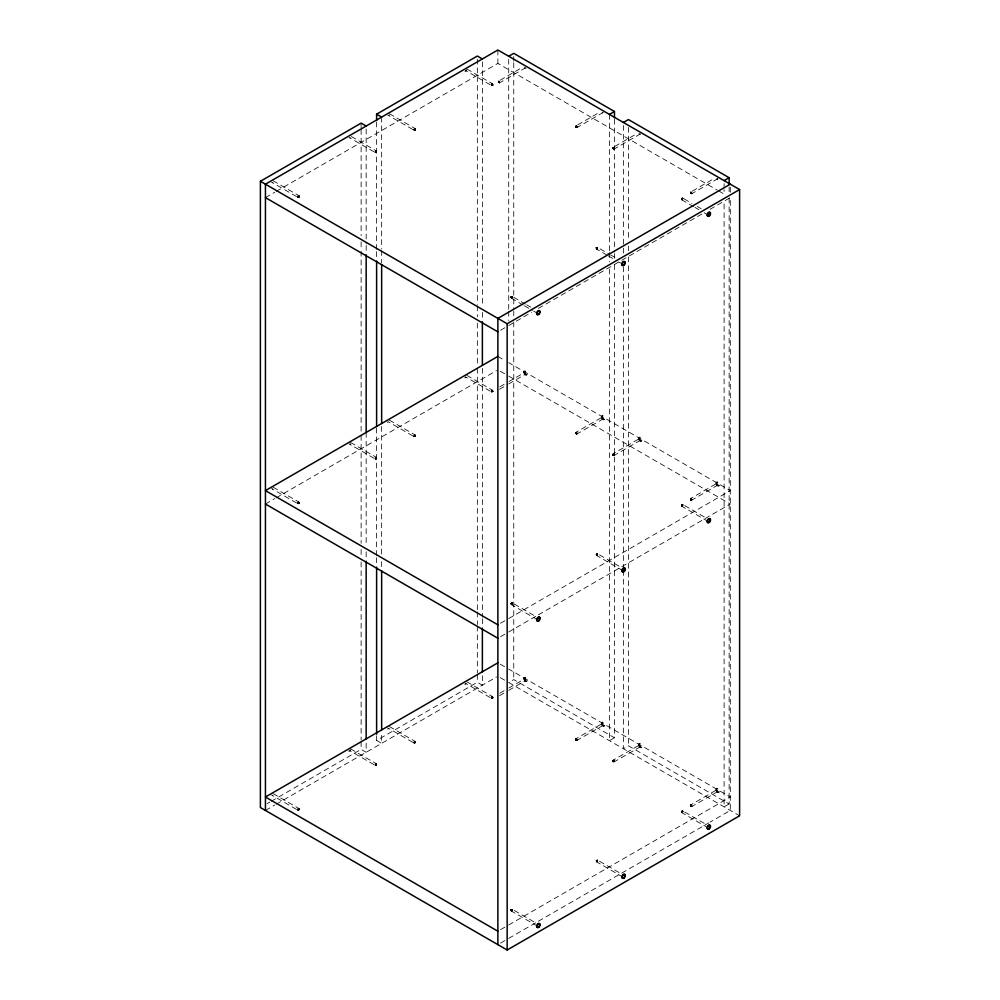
<?xml version="1.0" encoding="UTF-8"?>
<svg xmlns="http://www.w3.org/2000/svg" width="1000" height="1000" viewBox="0 0 1000 1000"><rect width="100%" height="100%" fill="white"/><g stroke="black" fill="none" stroke-linecap="round" stroke-linejoin="round"><path stroke-width="0.75" stroke-dasharray="5 3.75" d="M525.862 67.625L499.525 82.837L498.263 82.425L498.537 81.125L522.25 67.438M603.35 112.362L577 127.562L575.737 127.163L576.013 125.862L599.725 112.175M576.688 434.012L575.737 433.575L576.013 432.275L602.362 417.062L603.35 417.638L603.35 418.775L577 433.975L575.737 433.575L575.837 432.525M640.537 133.825L614.188 149.037L612.925 148.637L613.2 147.325L636.912 133.637M576.688 740.425L575.737 739.987L576.013 738.688L602.362 723.475L603.35 724.05L603.35 725.188L577 740.4L575.737 739.987L575.837 738.938M613.875 455.475L612.925 455.05L613.2 453.75L639.55 438.537L640.537 439.1L640.537 440.238L614.188 455.45L612.925 455.05L613.025 454M613.875 761.888L612.925 761.462L613.2 760.163L639.55 744.95L640.537 745.512L640.537 746.65L614.188 761.862L612.925 761.462L613.025 760.413M718.012 178.562L691.663 193.775L690.4 193.363L690.688 192.062L714.388 178.375M691.375 500.2L690.413 499.762L690.7 498.462L717.038 483.263L718.025 483.825L718.025 484.963L691.688 500.175L690.413 499.762L690.525 498.725M691.35 806.625L690.4 806.188L690.688 804.887L717.025 789.675L718.012 790.25L718.012 791.388L691.663 806.6L690.4 806.188L690.5 805.15M499.212 82.863L498.363 81.388M576.688 127.6L575.837 126.112M613.875 149.062L613.025 147.587M691.35 193.8L690.5 192.325M299.037 195.9L299.137 196.938C295.7 198.775 299.488 193.312 299.137 196.938L297.875 197.35L271.525 182.138M298.363 197.3L299.062 196.088M299.037 502.312L299.137 503.35C295.7 505.188 299.488 499.725 299.137 503.35L297.875 503.762L271.525 488.55M298.363 503.713L299.062 502.5M299.037 808.725L299.137 809.762C295.7 811.6 299.488 806.137 299.137 809.762L297.875 810.175L271.525 794.963M298.363 810.125L299.062 808.913M376.512 151.163L376.613 152.213C373.175 154.05 376.962 148.575 376.613 152.213L375.35 152.613L349.012 137.413M375.838 152.562L376.538 151.363M376.512 457.575L376.613 458.625C373.175 460.462 376.962 454.988 376.613 458.625L375.35 459.025L349.012 443.825M375.838 458.988L376.538 457.775M415.25 128.8L415.35 129.85C411.912 131.688 415.7 126.213 415.35 129.85L414.087 130.25L387.75 115.037M414.575 130.2L415.275 129M376.512 763.988L376.613 765.037C373.175 766.875 376.962 761.4 376.613 765.037L375.35 765.438L349.012 750.238M375.838 765.4L376.538 764.188M415.25 435.213L415.35 436.262C411.912 438.1 415.7 432.625 415.35 436.262L414.087 436.662L387.75 421.45M414.575 436.613L415.275 435.412M415.25 741.625L415.35 742.675C411.912 744.513 415.7 739.038 415.35 742.675L414.087 743.075L387.75 727.875M414.575 743.025L415.275 741.825M492.738 84.075L492.837 85.113C489.387 86.95 493.188 81.475 492.837 85.113L491.562 85.525L465.225 70.312M492.062 85.475L492.75 84.262M492.738 390.487L492.837 391.525C489.387 393.363 493.188 387.887 492.837 391.525L491.562 391.938L465.225 376.725M492.062 391.887L492.75 390.675M523.175 305.062L511.325 298.212L511.463 296.863L512.312 296.512L525.475 304.113M511.812 296.562L511.037 296.913C510.825 300.688 514.412 295.075 511.037 296.913L511.112 297.762M492.738 696.9L492.837 697.938C489.387 699.775 493.188 694.3 492.837 697.938L491.562 698.35L465.225 683.138M492.062 698.3L492.75 697.087M537.675 619.837L511.337 604.637L511.337 603.5L512.325 602.925L536.038 616.613M511.825 602.975L511.05 603.337C511.15 607.175 514.225 601.263 511.05 603.337L511.138 604.188M537.663 926.25L511.325 911.038L511.325 909.9L512.312 909.338L534.7 922.262M511.812 909.388L511.037 909.737C510.825 913.525 514.412 907.9 511.037 909.737L511.112 910.588M607 255.138L596.475 249.062L596.613 247.712L597.45 247.35L609.312 254.2M596.962 247.4L596.188 247.763C596.062 251.625 599.475 245.725 596.188 247.763L596.263 248.612M622.875 570.65L596.525 555.438L596.525 554.3L597.513 553.725L621.225 567.413M597.025 553.775L596.25 554.138C596.112 557.95 599.562 552.175 596.25 554.138L596.325 554.987M622.888 877.05L596.55 861.838L596.55 860.7L597.537 860.125L621.237 873.812M597.038 860.175L596.263 860.537C596.15 864.4 599.55 858.5 596.263 860.537L596.337 861.388M693.625 206.65L681.775 199.812L681.663 198.9L682.763 198.1L691.975 203.425M682.262 198.15L681.488 198.512C681.375 202.375 684.775 196.475 681.488 198.512L681.562 199.363M708.112 521.425L681.775 506.225L681.775 505.087L682.763 504.513L706.462 518.2M682.262 504.562L681.488 504.925C681.375 508.787 684.775 502.887 681.488 504.925L681.562 505.775M708.112 827.837L681.775 812.638L681.775 811.5L682.763 810.925L706.462 824.613M682.262 810.975L681.488 811.338C681.375 815.2 684.775 809.3 681.488 811.338L681.562 812.188M499.375 82.888L498.263 82.425C498.113 78.612 501.575 84.388 498.263 82.425L498.425 81.237M575.9 125.962L575.737 127.163C579.025 129.2 575.612 123.287 575.737 127.163L576.862 127.613M575.9 432.375L575.737 433.575C579.025 435.613 575.612 429.712 575.737 433.575L576.862 434.025M613.1 147.438L612.925 148.637C616.087 150.712 613.013 144.787 612.925 148.637L614.05 149.088M575.9 738.787L575.737 739.987C579.025 742.025 575.612 736.125 575.737 739.987L576.862 740.438M613.1 453.85L612.925 455.05C616.087 457.125 613.013 451.2 612.925 455.05L614.05 455.5M613.1 760.263L612.925 761.462C616.087 763.538 613.013 757.613 612.925 761.462L614.05 761.912M690.575 192.162L690.4 193.363C693.688 195.4 690.288 189.5 690.4 193.363L691.525 193.812M690.588 498.562L690.413 499.762C693.713 501.8 690.3 495.9 690.413 499.762L691.538 500.213M690.575 804.987L690.4 806.188C693.775 808.037 690.188 802.412 690.4 806.188L691.525 806.637M499.038 82.788L498.338 81.575M576.512 127.525L575.812 126.312M613.7 148.988L613 147.787M576.512 433.938L575.812 432.725M613.7 455.4L613 454.2M576.512 740.35L575.812 739.137M691.175 193.725L690.475 192.512M613.7 761.812L613 760.612M691.188 500.125L690.5 498.913M691.175 806.55L690.475 805.337M498.363 81.8L499.637 82.737L498.263 82.425L498.688 81.088M577.112 127.463L575.737 127.163L576.163 125.812M614.3 148.938L612.925 148.637L613.35 147.287M577.112 433.875L575.737 433.575L576.163 432.225M691.775 193.663L690.4 193.363L690.825 192.013M614.3 455.35L612.925 455.05L613.35 453.7M577.112 740.288L575.737 739.987L576.163 738.637M691.8 500.075L690.413 499.762L690.85 498.425M614.3 761.762L612.925 761.462L613.35 760.113M691.775 806.488L690.4 806.188L690.825 804.837M576.325 127.387L575.837 126.538M613.513 148.863L613.025 148M576.325 433.8L575.837 432.95M691 193.588L690.5 192.738M613.513 455.275L613.025 454.412M576.325 740.212L575.837 739.362M691.012 499.988L690.525 499.137M613.513 761.688L613.025 760.825M691 806.413L690.5 805.562M498.85 82.662L498.85 81.1M577.188 127.312L575.737 127.163L576.325 125.838M614.375 148.787L612.925 148.637L613.513 147.3M577.188 433.725L575.737 433.575L576.325 432.25M691.85 193.512L690.4 193.363L691 192.037M614.375 455.2L612.925 455.05L613.513 453.713M577.188 740.138L575.737 739.987L576.325 738.662M691.862 499.913L690.413 499.762L691.012 498.438M614.375 761.612L612.925 761.462L613.513 760.125M691.85 806.338L690.4 806.188L691 804.862M499.725 82.387L498.263 82.425L499.038 81.175M577.2 127.112L575.737 127.163L576.512 125.913M614.4 148.588L612.925 148.637L613.7 147.375M691.875 193.312L690.4 193.363L691.175 192.113M577.2 433.525L575.737 433.575L576.512 432.325M614.4 455L612.925 455.05L613.7 453.787M691.888 499.725L690.413 499.762L691.188 498.512M577.2 739.938L575.737 739.987L576.512 738.737M614.4 761.413L612.925 761.462L613.7 760.2M691.875 806.15L690.4 806.188L691.175 804.938M499.7 82.163L498.263 82.425L499.212 81.312M577.188 126.9L575.737 127.163L576.688 126.037M614.375 148.363L612.925 148.637L613.875 147.513M691.85 193.1L690.4 193.363L691.35 192.237M577.188 433.312L575.737 433.575L576.688 432.45M614.375 454.775L612.925 455.05L613.875 453.925M691.862 499.5L690.413 499.762L691.375 498.65M577.188 739.725L575.737 739.987L576.688 738.863M614.375 761.188L612.925 761.462L613.875 760.337M691.85 805.925L690.4 806.188L691.35 805.062M524.875 372.337L525.862 374.038L524.875 372.337L509.075 381.463M602.362 417.062L603.35 418.775M639.55 438.537L640.537 440.238M717.038 483.263L718.025 484.963M524.875 678.75L525.862 680.45L524.875 678.75L509.075 687.875M602.362 723.475L603.35 725.188M639.55 744.95L640.537 746.65M717.025 789.675L718.012 791.388M499.637 81.925L498.263 82.425L499.375 81.487M577.112 126.662L575.737 127.163L576.862 126.213M614.3 148.125L612.925 148.637L614.05 147.688M691.775 192.862L690.4 193.363L691.525 192.425M577.112 433.075L575.737 433.575L576.862 432.625M614.3 454.55L612.925 455.05L614.05 454.1M691.8 499.263L690.413 499.762L691.538 498.825M577.112 739.488L575.737 739.987L576.862 739.05M614.3 760.962L612.925 761.462L614.05 760.512M691.775 805.688L690.4 806.188L691.525 805.25M265.438 197.613L274.837 192.188M276.175 191.412L497.875 63.425L717.387 190.162M498.263 82.425L499.525 81.7M575.737 127.163L577 126.425M612.925 148.637L614.188 147.9M690.4 193.363L691.663 192.638M500.575 330.25L507.325 326.35M508.675 325.562L531.65 312.3M538.413 308.4L704.625 212.438M710.037 209.312L730.3 197.613L730.3 810.438L710.037 822.138M265.438 504.025L274.837 498.6M276.175 497.825L496.575 370.575M499.85 386.788L507.762 382.212M499.525 389.25L507.425 384.688M508.75 383.925L525.862 374.038M575.737 433.575L577 432.837M612.925 455.05L614.188 454.312M690.413 499.762L691.688 499.038M500.575 623.237L507.325 619.338M508.675 618.562L730.3 490.613L508.713 362.675M500.575 636.663L507.325 632.762M508.675 631.975L537.062 615.588M538.413 614.812L730.3 504.025L508.713 376.1M267.113 803.65L269.8 802.1M271.15 801.325L361.125 749.375L366.163 752.288L366.163 741.85M376.613 735.75L376.613 740.438L477.337 682.288L482.375 685.188L482.375 674.75M265.438 810.438L274.837 805.013M276.175 804.237L496.575 676.988M614.475 264.55L614.475 737.75L513.75 679.6L508.713 682.513L739.6 815.812M499.85 693.2L507.762 688.637M499.525 695.662L507.425 691.1M508.75 690.337L525.862 680.45M575.737 739.987L577 739.25M614.475 737.75L609.438 740.662L609.438 268.1M729.137 198.012L729.137 803.95L628.425 745.8L623.387 748.713L623.387 573.212M612.925 761.462L614.188 760.725M690.4 806.188L691.663 805.462M500.575 929.65L507.325 925.75M508.675 924.975L730.3 797.025L508.713 669.087M729.137 803.95L724.1 806.862L724.1 201.825M500.575 943.075L507.325 939.175M508.675 938.388L537.062 922.013M538.413 921.225L708.675 822.925M491.875 85.55L492.837 85.113L492.663 83.912M414.4 130.275L415.35 129.85L415.188 128.65M375.662 152.65L376.613 152.213L376.45 151.012L349.988 135.7M298.188 197.375L299.137 196.938L298.975 195.738M681.587 199.55L682.45 198.075M596.287 248.8L597.137 247.325M511.138 297.962L512 296.488M491.875 391.962L492.837 391.525L492.663 390.325M414.4 436.688L415.35 436.262L415.188 435.062M375.662 459.062L376.613 458.625L376.45 457.425M298.188 503.787L299.137 503.35L298.975 502.163M681.587 505.962L682.45 504.487M596.35 555.175L597.2 553.7M511.163 604.375L512.013 602.9M491.875 698.375L492.837 697.938L492.663 696.737M414.4 743.1L415.35 742.675L415.188 741.475M375.662 765.475L376.613 765.037L376.45 763.838M298.188 810.2L299.137 809.762L298.975 808.575M681.587 812.375L682.45 810.9M596.362 861.587L597.225 860.1M511.138 910.788L512 909.312M491.712 85.562L492.738 84.488M414.237 130.3L415.25 129.213M375.5 152.662L376.512 151.588M298.012 197.387L299.037 196.312M681.663 199.7L681.488 198.512L682.613 198.062M596.362 248.95L596.188 247.763L597.312 247.3M511.213 298.113L511.037 296.913L512.163 296.462M491.712 391.975L492.738 390.9M414.237 436.712L415.25 435.625M375.5 459.075L376.512 458M298.012 503.8L299.037 502.725M681.663 506.125L681.488 504.925L682.613 504.475M596.425 555.337L596.25 554.138L597.375 553.688M511.225 604.538L511.05 603.337L512.175 602.888M491.712 698.388L492.738 697.312M414.237 743.125L415.25 742.038M375.5 765.487L376.512 764.412M298.012 810.225L299.037 809.137M681.663 812.537L681.488 811.338L682.613 810.888M596.438 861.737L596.263 860.537L597.388 860.088M511.213 910.938L511.037 909.737L512.163 909.287M492.238 85.337L492.55 83.812L466.213 68.6M414.762 130.075L415.075 128.55L388.738 113.338M376.025 152.438L376.337 150.912M298.55 197.162L298.863 195.637L272.512 180.438M681.587 199.137L682.087 198.287M596.287 248.388L596.788 247.525M511.138 297.55L511.637 296.688M492.238 391.75L492.55 390.225L466.213 375.012M414.762 436.488L415.075 434.963L388.738 419.75M376.025 458.85L376.337 457.325L349.988 442.113M298.55 503.575L298.863 502.05L272.512 486.85M681.587 505.55L682.087 504.7M596.35 554.763L596.85 553.913M511.163 603.962L511.65 603.112M492.238 698.162L492.55 696.637L466.213 681.425M414.762 742.9L415.075 741.375L388.738 726.162M376.025 765.263L376.337 763.737L349.988 748.525M298.55 810L298.863 808.462L272.512 793.263M681.587 811.963L682.087 811.112M596.362 861.162L596.862 860.312M511.138 910.375L511.637 909.513M491.45 85.412L492.837 85.113L492.413 83.763M413.975 130.15L415.35 129.85L414.925 128.5M375.238 152.513L376.613 152.213L376.188 150.863M297.762 197.25L299.137 196.938L298.712 195.6M681.912 199.85L681.488 198.512L682.875 198.2M596.613 249.1L596.188 247.763L597.562 247.45M511.463 298.263L511.037 296.913L512.425 296.613M491.45 391.825L492.837 391.525L492.413 390.175M413.975 436.562L415.35 436.262L414.925 434.913M375.238 458.925L376.613 458.625L376.188 457.275M297.762 503.663L299.137 503.35L298.712 502.013M681.912 506.262L681.488 504.925L682.875 504.613M596.425 554.525L597.625 553.825L596.25 554.138L596.675 555.475M511.488 604.675L511.05 603.337L512.438 603.025M491.45 698.238L492.837 697.938L492.413 696.6M413.975 742.975L415.35 742.675L414.925 741.325M375.238 765.337L376.613 765.037L376.188 763.688M297.762 810.075L299.137 809.762L298.712 808.425M681.912 812.675L681.488 811.338L682.875 811.025M596.688 861.888L596.263 860.537L597.65 860.238M511.463 911.087L511.037 909.737L512.425 909.438M596.85 555.462L596.675 554.087M491.388 85.262L492.837 85.113L492.238 83.787M413.913 130L415.35 129.85L414.762 128.512M375.175 152.363L376.613 152.213L376.025 150.887M297.688 197.087L299.137 196.938L298.55 195.613M682.087 199.838L681.488 198.512L682.938 198.363M596.788 249.088L596.188 247.763L597.638 247.613M511.637 298.25L511.037 296.913L512.487 296.762M491.388 391.675L492.837 391.525L492.238 390.2M413.913 436.413L415.35 436.262L414.762 434.925M375.175 458.775L376.613 458.625L376.025 457.3M297.688 503.5L299.137 503.35L298.55 502.025M682.087 506.25L681.488 504.925L682.938 504.775M511.65 604.663L511.05 603.337L512.5 603.188M491.388 698.088L492.837 697.938L492.238 696.612M413.913 742.825L415.35 742.675L414.762 741.338M375.175 765.188L376.613 765.037L376.025 763.713M297.688 809.912L299.137 809.762L298.55 808.438M682.087 812.663L681.488 811.338L682.938 811.188M596.862 861.862L596.263 860.537L597.712 860.387M511.637 911.075L511.037 909.737L512.487 909.587M491.362 85.075L492.837 85.113L492.062 83.863M413.888 129.8L415.35 129.85L414.575 128.588M375.15 152.162L376.613 152.213L375.838 150.963M682.262 199.762L681.488 198.512L682.962 198.55M297.663 196.9L299.137 196.938L298.363 195.688M596.962 249.013L596.188 247.763L597.663 247.8M511.812 298.163L511.037 296.913L512.513 296.962M491.362 391.488L492.837 391.525L492.062 390.275M413.888 436.213L415.35 436.262L414.575 435M375.15 458.575L376.613 458.625L375.838 457.375M682.262 506.175L681.488 504.925L682.962 504.963M297.663 503.312L299.137 503.35L298.363 502.1M597.025 555.388L596.25 554.138L597.725 554.175M511.825 604.587L511.05 603.337L512.525 603.375M491.362 697.9L492.837 697.938L492.062 696.688M413.888 742.625L415.35 742.675L414.575 741.413M375.15 764.987L376.613 765.037L375.838 763.787M682.262 812.588L681.488 811.338L682.962 811.375M297.663 809.725L299.137 809.762L298.363 808.512M597.038 861.787L596.263 860.537L597.737 860.588M511.812 911L511.037 909.737L512.513 909.788M491.388 84.85L492.837 85.113L491.875 83.987M413.913 129.575L415.35 129.85L414.4 128.725M682.45 199.625L681.488 198.512L682.938 198.775M375.175 151.95L376.613 152.213L375.662 151.088M597.137 248.875L596.188 247.763L597.638 248.025M297.688 196.675L299.137 196.938L298.188 195.825M512 298.038L511.037 296.913L512.487 297.188M491.388 391.262L492.837 391.525L491.875 390.4M413.913 435.988L415.35 436.262L414.4 435.138M682.45 506.037L681.488 504.925L682.938 505.188M375.175 458.363L376.613 458.625L375.662 457.5M597.2 555.25L596.25 554.138L597.7 554.4M297.688 503.088L299.137 503.35L298.188 502.238M512.013 604.45L511.05 603.337L512.5 603.6M491.388 697.675L492.837 697.938L491.875 696.825M413.913 742.4L415.35 742.675L414.4 741.55M682.45 812.45L681.488 811.338L682.938 811.6M375.175 764.775L376.613 765.037L375.662 763.913M597.225 861.663L596.263 860.537L597.712 860.8M297.688 809.5L299.137 809.762L298.188 808.65M512 910.863L511.037 909.737L512.487 910.013M491.45 84.612L492.837 85.113L491.712 84.175M682.613 199.45L681.488 198.512L682.875 199.013M413.975 129.35L415.35 129.85L414.237 128.9M375.238 151.713L376.613 152.213L375.5 151.263M597.312 248.7L596.188 247.763L597.562 248.263M297.762 196.438L299.137 196.938L298.012 196M512.163 297.863L511.037 296.913L512.425 297.413M491.45 391.025L492.837 391.525L491.712 390.588M682.613 505.863L681.488 504.925L682.875 505.425M413.975 435.763L415.35 436.262L414.237 435.312M375.238 458.125L376.613 458.625L375.5 457.675M597.375 555.075L596.25 554.138L597.625 554.637M297.762 502.85L299.137 503.35L298.012 502.413M512.175 604.275L511.05 603.337L512.438 603.837M491.45 697.438L492.837 697.938L491.712 697M682.613 812.275L681.488 811.338L682.875 811.838M413.975 742.175L415.35 742.675L414.237 741.725M375.238 764.538L376.613 765.037L375.5 764.087M597.388 861.475L596.263 860.537L597.65 861.038M297.762 809.262L299.137 809.762L298.012 808.825M512.163 910.688L511.037 909.737L512.425 910.238M718.737 190.938L724.1 194.037L724.1 189.562M491.562 84.388L492.837 85.113M697.25 206.462L701.2 208.75M681.488 198.512L682.763 199.237M694.938 207.413L698.9 209.7M704.163 212.738L708.112 215.012M414.087 129.113L415.35 129.85M610.625 254.95L618.525 259.513M596.188 247.763L597.45 248.487M608.325 255.9L613.587 258.95M618.862 261.988L622.812 264.262M376.337 152.05L375.35 151.475M526.8 304.875L530.75 307.15M511.037 296.913L512.312 297.65M524.487 305.825L532.4 310.387M533.713 311.15L537.663 313.425M297.875 196.213L299.137 196.938M497.875 356.413L505.1 360.588M500.275 371.225L505.1 374.012M491.562 390.8L492.837 391.525M681.488 504.925L682.763 505.65M414.087 435.525L415.35 436.262M596.25 554.138L597.513 554.862M375.35 457.887L376.613 458.625M511.05 603.337L512.325 604.062M297.875 502.625L299.137 503.35M500.275 664.212L505.1 667M500.275 677.638L505.1 680.425M491.562 697.212L492.837 697.938M681.488 811.338L682.763 812.062M414.087 741.938L415.35 742.675M596.263 860.537L597.537 861.275M376.613 740.438L381.65 743.337L381.65 732.9M375.35 764.3L376.613 765.037M511.037 909.737L512.312 910.475M297.875 809.038L299.137 809.762M730.3 187.175L730.3 193.137M729.137 187.075L729.137 191.762M724.1 183.6L724.1 188.075M628.425 127.362L628.425 239.812M628.425 246.05L628.425 250.738M628.425 256.988L628.425 745.8M623.387 125.45L623.387 246.537M623.387 248.1L623.387 254.325M623.387 266.8L623.387 566.975M614.475 119.312L614.475 252.062M614.475 253.625L614.475 258.3M609.438 114.412L609.438 250.95M609.438 252.512L609.438 261.863M513.75 56.475L513.75 61.163M513.75 62.725L513.75 309.475M513.75 311.038L513.75 315.725M513.75 321.975L513.75 679.6M508.713 59.25L508.713 309.688M508.713 311.25L508.713 320.6M497.875 50L497.875 63.425M482.375 61.925L482.375 306.137M482.375 312.375L482.375 320.163M482.375 368.338L482.375 617.225M482.375 618.787L482.375 626.575M477.337 59.162L477.337 304.35M477.337 305.912L477.337 316.85M477.337 323.088L477.337 366.825M477.337 368.375L477.337 610.45M477.337 612.013L477.337 624.5M477.337 626.062L477.337 672.913M477.337 674.475L477.337 682.288M381.65 117.1L381.65 248.962M381.65 250.525L381.65 262.987M381.65 426.488L381.65 555.375M381.65 561.613L381.65 569.4M376.613 122L376.613 250.062M376.613 251.625L376.613 259.425M376.613 428.088L376.613 556.15M376.613 557.712L376.613 565.525M366.163 129.025L366.163 243.875M366.163 245.438L366.163 253.225M366.163 432.45L366.163 545.612M366.163 551.85L366.163 559.65M361.125 123.138L361.125 127.825M361.125 129.388L361.125 235.575M361.125 241.825L361.125 249.638M361.125 251.2L361.125 433.913M361.125 435.475L361.125 543.237M361.125 549.487L361.125 555.725M361.125 561.975L361.125 740.013M361.125 741.575L361.125 749.375M465.325 683.85A2.188 1.262 -60 0 1 464.925 684.025M466.112 683.775A2.188 1.262 -60 0 1 464.938 684.275M388.237 728.8A2.188 1.262 -60 0 1 387.463 729.013M272.8 795.212A2.188 1.262 -60 0 1 272.425 795.612M350.213 749.788A2.188 1.262 -60 0 1 349.888 750.263M350.6 750.013A2.188 1.262 -60 0 1 349.9 750.875M349.5 751.175A2.188 1.262 -60 0 1 348.725 751.375M272.8 488.8A2.188 1.262 -60 0 1 272.425 489.2M350.6 443.6A2.188 1.262 -60 0 1 349.9 444.462M387.837 422.562A2.188 1.262 -60 0 1 387.463 422.6M465.325 377.438A2.188 1.262 -60 0 1 464.925 377.612M466.112 377.362A2.188 1.262 -60 0 1 464.938 377.863M272.8 182.387A2.188 1.262 -60 0 1 272.425 182.787M350.275 137.662A2.188 1.262 -60 0 1 349.9 138.05M389.338 114.825A2.188 1.262 -60 0 1 388.638 115.688M466.425 69.862A2.188 1.262 -60 0 1 466.1 70.338M466.812 70.088A2.188 1.262 -60 0 1 466.112 70.95M465.712 71.25A2.188 1.262 -60 0 1 464.938 71.45M717.5 178.975A2.188 1.262 60 0 1 717.125 178.588M717.513 179.5A2.188 1.262 60 0 1 716.737 178.812M640.025 134.25A2.188 1.262 60 0 1 639.65 133.85M640.037 134.762A2.188 1.262 60 0 1 638.95 133.613M526.15 68.775A2.188 1.262 60 0 1 525.775 68.737M524.975 68.275A2.188 1.262 60 0 1 524.275 67.412M602.45 113A2.188 1.262 60 0 1 602.075 112.613M601.688 416.8A2.188 1.262 60 0 0 604.012 419.688A2.188 1.262 60 0 0 604.012 416.587A2.188 1.262 60 0 0 601.688 416.8M601.3 417.025A2.188 1.262 60 0 0 603.625 419.913A2.188 1.262 60 0 0 603.625 416.812A2.188 1.262 60 0 0 601.3 417.025M716.375 482.987A2.188 1.262 60 0 0 718.7 485.887A2.188 1.262 60 0 0 718.7 482.788A2.188 1.262 60 0 0 716.375 482.987M715.987 483.212A2.188 1.262 60 0 0 718.312 486.112A2.188 1.262 60 0 0 718.312 483.013A2.188 1.262 60 0 0 715.987 483.212M638.875 438.275A2.188 1.262 60 0 0 641.2 441.163A2.188 1.262 60 0 0 641.2 438.062A2.188 1.262 60 0 0 638.875 438.275M638.488 438.5A2.188 1.262 60 0 0 640.812 441.388A2.188 1.262 60 0 0 640.812 438.288A2.188 1.262 60 0 0 638.488 438.5M524.212 372.075A2.188 1.262 60 0 0 526.538 374.963A2.188 1.262 60 0 0 526.538 371.863A2.188 1.262 60 0 0 524.212 372.075M523.825 372.287A2.188 1.262 60 0 0 526.15 375.188A2.188 1.262 60 0 0 526.15 372.088A2.188 1.262 60 0 0 523.825 372.287M524.212 678.487A2.188 1.262 60 0 0 526.538 681.375A2.188 1.262 60 0 0 526.538 678.275A2.188 1.262 60 0 0 524.212 678.487M523.825 678.7A2.188 1.262 60 0 0 526.15 681.6A2.188 1.262 60 0 0 526.15 678.5A2.188 1.262 60 0 0 523.825 678.7M601.688 723.213A2.188 1.262 60 0 0 604.012 726.1A2.188 1.262 60 0 0 604.012 723A2.188 1.262 60 0 0 601.688 723.213M601.3 723.438A2.188 1.262 60 0 0 603.625 726.325A2.188 1.262 60 0 0 603.625 723.225A2.188 1.262 60 0 0 601.3 723.438M638.875 744.688A2.188 1.262 60 0 0 641.2 747.575A2.188 1.262 60 0 0 641.2 744.475A2.188 1.262 60 0 0 638.875 744.688M638.488 744.912A2.188 1.262 60 0 0 640.812 747.8A2.188 1.262 60 0 0 640.812 744.7A2.188 1.262 60 0 0 638.488 744.912M716.35 789.412A2.188 1.262 60 0 0 718.675 792.312A2.188 1.262 60 0 0 718.675 789.212A2.188 1.262 60 0 0 716.35 789.412M715.962 789.638A2.188 1.262 60 0 0 718.288 792.525A2.188 1.262 60 0 0 718.288 789.425A2.188 1.262 60 0 0 715.962 789.638"/><path stroke-width="1.5" d="M707.913 214.562L708.425 213.487M622.875 569.5L623.55 568.913M537.825 618.488L538.525 618.088M265.438 810.438L265.438 184.188L497.875 50L739.6 189.562L739.6 815.812L507.163 950L260.4 807.537L260.4 181.287L361.125 123.138L366.163 126.037M376.613 120.438L376.613 114.188L477.337 56.037L482.375 58.95M508.713 56.262L513.75 53.35L614.475 111.5L614.475 117.75M609.438 114.412L614.475 111.5M623.387 122.463L628.425 119.562L729.137 177.712L729.137 183.95M724.1 180.613L729.137 177.712M730.3 184.188L497.875 318.387L497.875 944.638M260.4 181.287L507.163 323.75L739.6 189.562M497.875 356.413L265.438 490.613L497.875 624.8M497.875 662.825L265.438 797.025L497.875 931.213M376.613 114.188L381.65 117.1M265.438 197.613L497.875 331.812M265.438 504.025L497.875 638.225M507.163 323.75L507.163 950M482.375 321.725L482.375 365.363M482.375 628.138L482.375 671.775M381.65 264.55L381.65 423.512M381.65 570.962L381.65 729.925M376.613 260.988L376.613 426.525M376.613 567.087L376.613 734.188M366.163 254.788L366.163 432.45M366.163 561.2L366.163 738.863M539.263 619.625A2.188 1.262 -60 0 1 536.712 620.438A2.188 1.262 -60 0 1 538.312 617.125A2.188 1.262 -60 0 1 539.513 619.113M623.787 877.688A2.188 1.262 -60 0 1 621.838 876.925A2.188 1.262 -60 0 1 624.038 874.2A2.188 1.262 -60 0 1 624.475 876.825M709.013 828.487A2.188 1.262 -60 0 1 707.087 827.562A2.188 1.262 -60 0 1 709.5 825.013A2.188 1.262 -60 0 1 709.388 828.088M709.013 215.662A2.188 1.262 -60 0 1 707.087 214.737A2.188 1.262 -60 0 1 709.5 212.188A2.188 1.262 -60 0 1 709.388 215.263M624.075 264.513A2.188 1.262 -60 0 1 621.763 264.462A2.188 1.262 -60 0 1 623.837 261.425A2.188 1.262 -60 0 1 624.4 264.05M537.762 314.538A2.188 1.262 -60 0 1 536.7 312.8A2.188 1.262 -60 0 1 538.812 310.575A2.188 1.262 -60 0 1 539.5 312.688M538.938 313.675A2.188 1.262 -60 0 1 538.562 314.075M709.4 522.3A2.188 1.262 -60 0 0 710.088 518.9A2.188 1.262 -60 0 0 707.5 521.2A2.188 1.262 -60 0 0 709.4 522.3M709.013 522.075A2.188 1.262 -60 0 0 709.7 518.675A2.188 1.262 -60 0 0 707.113 520.975A2.188 1.262 -60 0 0 709.013 522.075M624.15 571.512A2.188 1.262 -60 0 0 624.85 568.112A2.188 1.262 -60 0 0 622.263 570.413A2.188 1.262 -60 0 0 624.15 571.512M623.763 571.287A2.188 1.262 -60 0 0 624.462 567.888A2.188 1.262 -60 0 0 621.875 570.188A2.188 1.262 -60 0 0 623.763 571.287M538.962 620.712A2.188 1.262 -60 0 0 539.65 617.312A2.188 1.262 -60 0 0 537.062 619.612A2.188 1.262 -60 0 0 538.962 620.712M538.95 927.113A2.188 1.262 -60 0 0 539.637 923.725A2.188 1.262 -60 0 0 537.05 926.025A2.188 1.262 -60 0 0 538.95 927.113M538.562 926.9A2.188 1.262 -60 0 0 539.25 923.5A2.188 1.262 -60 0 0 536.663 925.8A2.188 1.262 -60 0 0 538.562 926.9M624.175 877.913A2.188 1.262 -60 0 0 624.862 874.525A2.188 1.262 -60 0 0 622.275 876.812A2.188 1.262 -60 0 0 624.175 877.913M709.4 828.713A2.188 1.262 -60 0 0 710.088 825.312A2.188 1.262 -60 0 0 707.5 827.613A2.188 1.262 -60 0 0 709.4 828.713M709.4 215.888A2.188 1.262 -60 0 0 710.088 212.488A2.188 1.262 -60 0 0 707.5 214.788A2.188 1.262 -60 0 0 709.4 215.888M624.087 265.138A2.188 1.262 -60 0 0 624.788 261.737A2.188 1.262 -60 0 0 622.2 264.037A2.188 1.262 -60 0 0 624.087 265.138M538.95 314.288A2.188 1.262 -60 0 0 539.637 310.9A2.188 1.262 -60 0 0 537.05 313.2A2.188 1.262 -60 0 0 538.95 314.288"/></g></svg>
